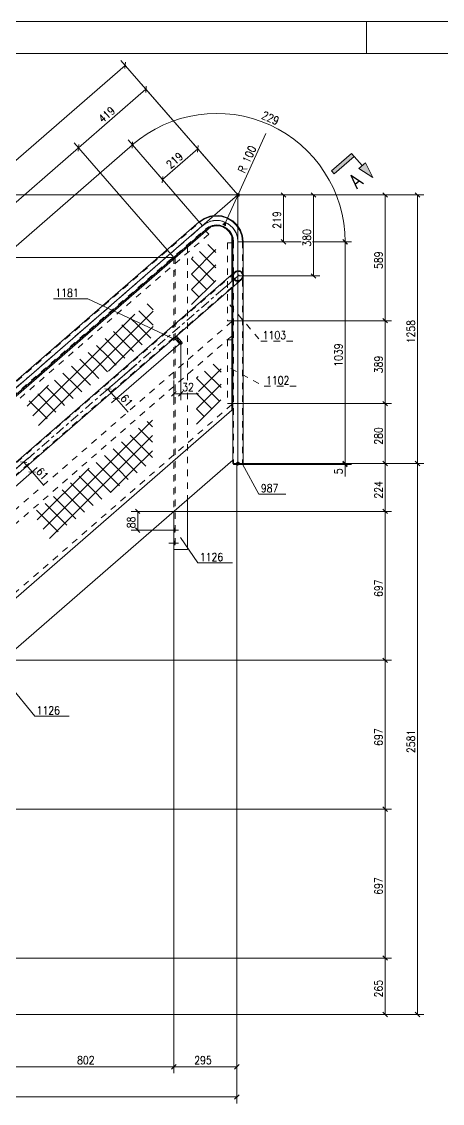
# Model space of a CAD drawing. Header units: millimetres. Extents: x 5 to 846, y 5 to 599.
# Drawn here: x 237.8 to 369.1, y 261.2 to 599 of the extents above; entities that cross this region are included whole.
import ezdxf

# ---------------------------------------------------------------- set-up
doc = ezdxf.new("R2010")
doc.units = ezdxf.units.MM
for name, pattern in [('XKITLINE00', [0]), ('XKITLINE02', [4, 2, -2]), ('XKITLINE03', [6, 3, -1, 1, -1]), ('XKITLINE06', [7, 3, -1, 2, -1])]:
    doc.linetypes.add(name, pattern=pattern)
for name, color, linetype, lineweight in [('Corte', 7, 'Continuous', 0), ('Cota', 4, 'Continuous', 0), ('Marca da peça', 2, 'Continuous', 0), ('Objeto gráfico', 3, 'Continuous', 0), ('Outro tipo de objeto', 7, 'Continuous', 0), ('Parafuso', 3, 'Continuous', 0), ('Peça', 2, 'Continuous', 0)]:
    doc.layers.add(name, color=color, linetype=linetype, lineweight=lineweight)
doc.styles.add('ROMANS', font='ROMANS__.TTF')
doc.styles.add('SIMPLEX', font='SIMPLEX_.TTF')

# ---------------------------------------------------------------- blocks, each defined once
blk = doc.blocks.new('*A7')
at = {"layer": 'Parafuso'}
for points in [[(285.78, 439.56), (285.36, 439.56), (285.36, 440.76), (285.78, 440.76)], [(285.78, 435.56), (285.36, 435.56), (285.36, 436.76), (285.78, 436.76)]]:
    blk.add_hatch(color=7, dxfattribs=at).paths.add_polyline_path(points, flags=17)
at = {"layer": 'Parafuso', "color": 7, "linetype": 'XKITLINE00', "lineweight": 0}
for p, q in [((283.82, 440.16), (286.79, 440.16)), ((285.36, 440.76), (285.78, 440.76)), ((285.36, 439.56), (285.78, 439.56)), ((283.82, 436.16), (286.79, 436.16)), ((285.36, 436.76), (285.78, 436.76)), ((285.36, 435.56), (285.78, 435.56))]:
    blk.add_line(p, q, dxfattribs=at)
blk = doc.blocks.new('*A10')
at = {"layer": 'Peça', "color": 7, "linetype": 'XKITLINE02', "lineweight": 0}
for p, q in [((289.59, 529.03), (285.36, 525.35)), ((289.59, 529.03), (289.59, 486.59)), ((285.36, 525.35), (285.78, 525.72)), ((285.36, 525.35), (285.36, 446.04)), ((285.78, 525.72), (285.78, 434.16)), ((285.36, 521.05), (285.78, 521.05)), ((289.59, 483.09), (289.59, 449.73))]:
    blk.add_line(p, q, dxfattribs=at)
at = {"layer": 'Peça', "color": 4, "linetype": 'XKITLINE00', "lineweight": 0}
for p, q in [((289.59, 434.16), (289.59, 449.73)), ((285.36, 434.16), (285.36, 446.04)), ((289.59, 434.16), (285.36, 434.16))]:
    blk.add_line(p, q, dxfattribs=at)
blk = doc.blocks.new('*A11')
at = {"layer": 'Peça', "color": 4, "linetype": 'XKITLINE00', "lineweight": 0}
for p, q in [((303.96, 460.69), (303.96, 461.01)), ((303.96, 460.69), (305.36, 460.69)), ((305.36, 461.01), (305.36, 460.69)), ((306.71, 460.69), (305.36, 460.69)), ((306.76, 460.69), (306.71, 460.69)), ((306.76, 460.69), (306.76, 461.01))]:
    blk.add_line(p, q, dxfattribs=at)
at = {"layer": 'Peça', "color": 7, "linetype": 'XKITLINE02', "lineweight": 0}
for p, q in [((303.96, 461.01), (304.01, 461.01)), ((306.76, 461.01), (303.96, 461.01)), ((305.36, 460.69), (306.57, 460.69))]:
    blk.add_line(p, q, dxfattribs=at)
blk = doc.blocks.new('*A14')
at = {"layer": 'Peça', "color": 7, "linetype": 'XKITLINE02', "lineweight": 0}
for p, q in [((303.42, 529.91), (302.08, 529.91)), ((302.08, 529.91), (302.08, 505.61)), ((303.75, 520.28), (303.75, 516.06)), ((303.42, 505.61), (302.08, 505.61))]:
    blk.add_line(p, q, dxfattribs=at)
at = {"layer": 'Peça', "color": 4, "linetype": 'XKITLINE00', "lineweight": 0}
for p, q in [((303.75, 529.91), (303.42, 529.91)), ((303.75, 529.91), (303.75, 520.28)), ((303.75, 516.06), (303.75, 505.61)), ((303.75, 505.61), (303.42, 505.61))]:
    blk.add_line(p, q, dxfattribs=at)
blk = doc.blocks.new('*A15')
at = {"layer": 'Peça', "color": 7, "linetype": 'XKITLINE02', "lineweight": 0}
for p, q in [((303.42, 499.66), (302.08, 499.66)), ((302.08, 499.66), (302.08, 479.7)), ((303.42, 479.7), (302.08, 479.7))]:
    blk.add_line(p, q, dxfattribs=at)
at = {"layer": 'Peça', "color": 4, "linetype": 'XKITLINE00', "lineweight": 0}
for p, q in [((303.75, 499.66), (303.42, 499.66)), ((303.75, 499.66), (303.75, 479.7)), ((303.75, 479.7), (303.42, 479.7))]:
    blk.add_line(p, q, dxfattribs=at)
blk = doc.blocks.new('*A19')
at = {"layer": 'Peça', "color": 4, "linetype": 'XKITLINE00', "lineweight": 0}
for p, q in [((285.55, 500.23), (286.19, 500.79)), ((287.16, 498.39), (285.55, 500.23)), ((287.8, 498.94), (286.19, 500.79)), ((287.45, 498.24), (287.16, 498.39)), ((287.75, 498.34), (287.45, 498.24)), ((287.9, 498.63), (287.75, 498.34)), ((287.8, 498.94), (287.9, 498.63))]:
    blk.add_line(p, q, dxfattribs=at)
at = {"layer": 'Peça', "color": 7, "linetype": 'XKITLINE03', "lineweight": 0}
for p, q in [((286.38, 499.92), (285.87, 500.51)), ((286.8, 499.44), (286.38, 499.92)), ((287.16, 499.03), (286.8, 499.44)), ((287.39, 498.76), (287.16, 499.03)), ((287.48, 498.66), (287.39, 498.76)), ((287.48, 498.66), (287.48, 498.66))]:
    blk.add_line(p, q, dxfattribs=at)
at = {"layer": 'Peça', "color": 7, "linetype": 'XKITLINE02', "lineweight": 0}
for start, end in [(131.009, 311.009), (311.009, 131.009)]:
    blk.add_arc((287.48, 498.66), 0.423, start, end, dxfattribs=at)
blk = doc.blocks.new('*A21')
at = {"layer": 'Peça', "color": 4, "linetype": 'XKITLINE00', "lineweight": 0}
for p, q in [((304.07, 520.56), (202.94, 432.62)), ((304.07, 520.56), (304.08, 520.57)), ((306.89, 520.39), (306.81, 520.49)), ((306.89, 520.39), (307.05, 519.78)), ((306.5, 518.45), (173.4, 402.72)), ((306.5, 518.45), (306.52, 518.47)), ((306.96, 519.14), (306.81, 518.88)), ((307.05, 519.78), (306.96, 519.14))]:
    blk.add_line(p, q, dxfattribs=at)
at = {"layer": 'Peça', "color": 7, "linetype": 'XKITLINE02', "lineweight": 0}
for p, q in [((304.32, 520.49), (203.08, 432.46)), ((303.83, 520.06), (304.15, 520.63)), ((304.32, 520.49), (304.04, 520)), ((304.08, 520.57), (304.15, 520.63)), ((304.15, 520.63), (304.67, 521.04)), ((304.77, 520.85), (304.32, 520.49)), ((304.67, 521.04), (305.3, 521.24)), ((305.31, 521.02), (304.77, 520.85)), ((305.3, 521.24), (305.36, 521.23)), ((305.86, 520.97), (305.31, 521.02)), ((305.36, 521.23), (305.94, 521.18)), ((306.35, 520.71), (305.86, 520.97)), ((305.94, 521.18), (305.98, 521.16)), ((305.98, 521.16), (306.5, 520.89)), ((306.69, 520.29), (306.35, 520.71)), ((306.81, 520.49), (306.5, 520.89)), ((306.83, 519.76), (306.69, 520.29)), ((306.47, 518.71), (173.08, 402.72)), ((303.71, 519.39), (303.8, 519.89)), ((303.85, 518.76), (303.71, 519.39)), ((303.8, 519.89), (303.83, 520.06)), ((304.24, 518.26), (303.85, 518.76)), ((303.99, 519.67), (303.95, 519.43)), ((303.95, 519.43), (304.07, 518.88)), ((304.04, 520), (303.99, 519.67)), ((304.07, 518.88), (304.4, 518.45)), ((304.81, 517.98), (304.24, 518.26)), ((304.4, 518.45), (304.9, 518.21)), ((305.49, 517.96), (304.81, 517.98)), ((304.9, 518.21), (305.27, 518.2)), ((305.27, 518.2), (305.48, 518.18)), ((305.48, 518.18), (306.02, 518.35)), ((306.12, 518.16), (305.49, 517.96)), ((306.02, 518.35), (306.47, 518.71)), ((306.64, 518.57), (306.12, 518.16)), ((306.47, 518.71), (306.5, 518.76)), ((306.5, 518.76), (306.75, 519.2)), ((306.52, 518.47), (306.64, 518.57)), ((306.81, 518.88), (306.64, 518.57)), ((306.75, 519.2), (306.83, 519.76))]:
    blk.add_line(p, q, dxfattribs=at)
at = {"layer": 'Peça', "color": 7, "linetype": 'XKITLINE03', "lineweight": 0}
for p, q in [((302.93, 517.46), (301.87, 516.54)), ((303.89, 518.29), (302.93, 517.46)), ((304.69, 518.98), (303.89, 518.29)), ((305.28, 519.5), (304.69, 518.98)), ((305.66, 519.83), (305.28, 519.5)), ((305.78, 519.94), (305.66, 519.83)), ((305.78, 519.94), (305.78, 519.94)), ((300.75, 515.56), (159.41, 392.66)), ((301.87, 516.54), (300.75, 515.56))]:
    blk.add_line(p, q, dxfattribs=at)
blk = doc.blocks.new('*A22')
at = {"layer": 'Peça', "color": 4, "linetype": 'XKITLINE00', "lineweight": 0}
for p, q in [((296.88, 534.93), (159.41, 415.39)), ((298.44, 535.28), (296.88, 534.93)), ((298.44, 535.28), (300.03, 535.12)), ((300.03, 535.12), (301.49, 534.46)), ((301.49, 534.46), (302.66, 533.37)), ((302.66, 533.37), (303.42, 531.96)), ((303.42, 531.96), (303.42, 519.99)), ((303.42, 515.77), (303.42, 477.65)), ((303.42, 477.65), (212.05, 398.2))]:
    blk.add_line(p, q, dxfattribs=at)
at = {"layer": 'Peça', "color": 7, "linetype": 'XKITLINE02', "lineweight": 0}
blk.add_line((303.42, 519.99), (303.42, 515.77), dxfattribs=at)
blk = doc.blocks.new('*A23')
at = {"layer": 'Peça', "color": 4, "linetype": 'XKITLINE00', "lineweight": 0}
for p, q in [((295.12, 533.84), (159.41, 415.83)), ((295.34, 533.59), (295.12, 533.84))]:
    blk.add_line(p, q, dxfattribs=at)
at = {"layer": 'Peça', "color": 7, "linetype": 'XKITLINE02', "lineweight": 0}
for p, q in [((296.22, 532.59), (159.41, 413.62)), ((295.34, 533.59), (296.22, 532.59))]:
    blk.add_line(p, q, dxfattribs=at)
blk = doc.blocks.new('*A24')
at = {"layer": 'Peça'}
for points in [[(305.33, 544.38), (305.31, 544.38), (305.29, 544.38), (305.26, 544.39), (305.24, 544.39), (305.21, 544.4), (305.19, 544.41), (305.17, 544.42), (305.15, 544.43), (305.12, 544.44), (305.1, 544.45), (305.08, 544.46), (305.06, 544.48), (305.04, 544.49), (305.02, 544.51), (305.01, 544.52), (304.99, 544.54), (304.97, 544.56), (304.96, 544.58), (304.94, 544.6), (304.93, 544.62), (304.92, 544.64), (304.91, 544.66), (304.9, 544.69), (304.89, 544.71), (304.88, 544.73), (304.87, 544.76), (304.87, 544.78), (304.86, 544.8), (304.86, 544.83), (304.86, 544.85), (304.86, 544.88), (304.86, 544.9), (304.86, 544.93), (304.86, 544.95), (304.87, 544.98), (304.87, 545), (304.88, 545.02), (304.89, 545.05), (304.9, 545.07), (304.91, 545.09), (304.92, 545.11), (304.93, 545.13), (304.94, 545.16), (304.96, 545.18), (304.97, 545.19), (304.99, 545.21), (305.01, 545.23), (305.02, 545.25), (305.04, 545.26), (305.06, 545.28), (305.08, 545.29), (305.1, 545.31), (305.12, 545.32), (305.15, 545.33), (305.17, 545.34), (305.19, 545.35), (305.21, 545.36), (305.24, 545.36), (305.26, 545.37), (305.29, 545.37), (305.31, 545.38), (305.33, 545.38), (305.36, 545.38), (305.38, 545.38), (305.41, 545.38), (305.43, 545.37), (305.46, 545.37), (305.48, 545.36), (305.5, 545.36), (305.53, 545.35), (305.55, 545.34), (305.57, 545.33), (305.59, 545.32), (305.62, 545.31), (305.64, 545.29), (305.66, 545.28), (305.68, 545.26), (305.69, 545.25), (305.71, 545.23), (305.73, 545.21), (305.75, 545.19), (305.76, 545.18), (305.77, 545.16), (305.79, 545.13), (305.8, 545.11), (305.81, 545.09), (305.82, 545.07), (305.83, 545.05), (305.84, 545.02), (305.84, 545), (305.85, 544.98), (305.85, 544.95), (305.86, 544.93), (305.86, 544.9), (305.86, 544.88), (305.86, 544.85), (305.86, 544.83), (305.85, 544.8), (305.85, 544.78), (305.84, 544.76), (305.84, 544.73), (305.83, 544.71), (305.82, 544.69), (305.81, 544.66), (305.8, 544.64), (305.79, 544.62), (305.77, 544.6), (305.76, 544.58), (305.75, 544.56), (305.73, 544.54), (305.71, 544.52), (305.69, 544.51), (305.68, 544.49), (305.66, 544.48), (305.64, 544.46), (305.62, 544.45), (305.59, 544.44), (305.57, 544.43), (305.55, 544.42), (305.53, 544.41), (305.5, 544.4), (305.48, 544.39), (305.46, 544.39), (305.43, 544.38), (305.41, 544.38), (305.38, 544.38), (305.36, 544.38)], [(305.33, 544.38), (305.31, 544.38), (305.29, 544.38), (305.26, 544.39), (305.24, 544.39), (305.21, 544.4), (305.19, 544.41), (305.17, 544.42), (305.15, 544.43), (305.12, 544.44), (305.1, 544.45), (305.08, 544.46), (305.06, 544.48), (305.04, 544.49), (305.02, 544.51), (305.01, 544.52), (304.99, 544.54), (304.97, 544.56), (304.96, 544.58), (304.94, 544.6), (304.93, 544.62), (304.92, 544.64), (304.91, 544.66), (304.9, 544.69), (304.89, 544.71), (304.88, 544.73), (304.87, 544.76), (304.87, 544.78), (304.86, 544.8), (304.86, 544.83), (304.86, 544.85), (304.86, 544.88), (304.86, 544.9), (304.86, 544.93), (304.86, 544.95), (304.87, 544.98), (304.87, 545), (304.88, 545.02), (304.89, 545.05), (304.9, 545.07), (304.91, 545.09), (304.92, 545.11), (304.93, 545.13), (304.94, 545.16), (304.96, 545.18), (304.97, 545.19), (304.99, 545.21), (305.01, 545.23), (305.02, 545.25), (305.04, 545.26), (305.06, 545.28), (305.08, 545.29), (305.1, 545.31), (305.12, 545.32), (305.15, 545.33), (305.17, 545.34), (305.19, 545.35), (305.21, 545.36), (305.24, 545.36), (305.26, 545.37), (305.29, 545.37), (305.31, 545.38), (305.33, 545.38), (305.36, 545.38), (305.38, 545.38), (305.41, 545.38), (305.43, 545.37), (305.46, 545.37), (305.48, 545.36), (305.5, 545.36), (305.53, 545.35), (305.55, 545.34), (305.57, 545.33), (305.59, 545.32), (305.62, 545.31), (305.64, 545.29), (305.66, 545.28), (305.68, 545.26), (305.69, 545.25), (305.71, 545.23), (305.73, 545.21), (305.75, 545.19), (305.76, 545.18), (305.77, 545.16), (305.79, 545.13), (305.8, 545.11), (305.81, 545.09), (305.82, 545.07), (305.83, 545.05), (305.84, 545.02), (305.84, 545), (305.85, 544.98), (305.85, 544.95), (305.86, 544.93), (305.86, 544.9), (305.86, 544.88), (305.86, 544.85), (305.86, 544.83), (305.85, 544.8), (305.85, 544.78), (305.84, 544.76), (305.84, 544.73), (305.83, 544.71), (305.82, 544.69), (305.81, 544.66), (305.8, 544.64), (305.79, 544.62), (305.77, 544.6), (305.76, 544.58), (305.75, 544.56), (305.73, 544.54), (305.71, 544.52), (305.69, 544.51), (305.68, 544.49), (305.66, 544.48), (305.64, 544.46), (305.62, 544.45), (305.59, 544.44), (305.57, 544.43), (305.55, 544.42), (305.53, 544.41), (305.5, 544.4), (305.48, 544.39), (305.46, 544.39), (305.43, 544.38), (305.41, 544.38), (305.38, 544.38), (305.36, 544.38)], [(305.33, 460.51), (305.31, 460.51), (305.29, 460.52), (305.26, 460.52), (305.24, 460.53), (305.21, 460.53), (305.19, 460.54), (305.17, 460.55), (305.15, 460.56), (305.12, 460.57), (305.1, 460.58), (305.08, 460.6), (305.06, 460.61), (305.04, 460.62), (305.02, 460.64), (305.01, 460.66), (304.99, 460.68), (304.97, 460.69), (304.96, 460.71), (304.94, 460.73), (304.93, 460.75), (304.92, 460.78), (304.91, 460.8), (304.9, 460.82), (304.89, 460.84), (304.88, 460.87), (304.87, 460.89), (304.87, 460.91), (304.86, 460.94), (304.86, 460.96), (304.86, 460.99), (304.86, 461.01), (304.86, 461.04), (304.86, 461.06), (304.86, 461.08), (304.87, 461.11), (304.87, 461.13), (304.88, 461.16), (304.89, 461.18), (304.9, 461.2), (304.91, 461.22), (304.92, 461.25), (304.93, 461.27), (304.94, 461.29), (304.96, 461.31), (304.97, 461.33), (304.99, 461.35), (305.01, 461.36), (305.02, 461.38), (305.04, 461.4), (305.06, 461.41), (305.08, 461.43), (305.1, 461.44), (305.12, 461.45), (305.15, 461.46), (305.17, 461.47), (305.19, 461.48), (305.21, 461.49), (305.24, 461.5), (305.26, 461.5), (305.29, 461.51), (305.31, 461.51), (305.33, 461.51), (305.36, 461.51), (305.38, 461.51), (305.41, 461.51), (305.43, 461.51), (305.46, 461.5), (305.48, 461.5), (305.5, 461.49), (305.53, 461.48), (305.55, 461.47), (305.57, 461.46), (305.59, 461.45), (305.62, 461.44), (305.64, 461.43), (305.66, 461.41), (305.68, 461.4), (305.69, 461.38), (305.71, 461.36), (305.73, 461.35), (305.75, 461.33), (305.76, 461.31), (305.77, 461.29), (305.79, 461.27), (305.8, 461.25), (305.81, 461.22), (305.82, 461.2), (305.83, 461.18), (305.84, 461.16), (305.84, 461.13), (305.85, 461.11), (305.85, 461.08), (305.86, 461.06), (305.86, 461.04), (305.86, 461.01), (305.86, 460.99), (305.86, 460.96), (305.85, 460.94), (305.85, 460.91), (305.84, 460.89), (305.84, 460.87), (305.83, 460.84), (305.82, 460.82), (305.81, 460.8), (305.8, 460.78), (305.79, 460.75), (305.77, 460.73), (305.76, 460.71), (305.75, 460.69), (305.73, 460.68), (305.71, 460.66), (305.69, 460.64), (305.68, 460.62), (305.66, 460.61), (305.64, 460.6), (305.62, 460.58), (305.59, 460.57), (305.57, 460.56), (305.55, 460.55), (305.53, 460.54), (305.5, 460.53), (305.48, 460.53), (305.46, 460.52), (305.43, 460.52), (305.41, 460.51), (305.38, 460.51), (305.36, 460.51)]]:
    blk.add_hatch(color=7, dxfattribs=at).paths.add_polyline_path(points, flags=17)
at = {"layer": 'Peça', "color": 7, "linetype": 'XKITLINE00', "lineweight": 0}
for p, q in [((159.41, 417.97), (305.36, 544.88)), ((305.36, 544.88), (305.36, 461.01))]:
    blk.add_line(p, q, dxfattribs=at)
at = {"layer": 'Peça', "color": 4, "linetype": 'XKITLINE00', "lineweight": 0}
for p, q in [((293.26, 536.49), (294.82, 537.56)), ((294.82, 537.56), (296.58, 538.25)), ((296.58, 538.25), (298.45, 538.52)), ((298.45, 538.52), (300.33, 538.36)), ((300.33, 538.36), (302.12, 537.78)), ((302.12, 537.78), (303.74, 536.8)), ((157.55, 418.48), (293.26, 536.49)), ((295.37, 534.06), (295.12, 533.84)), ((295.37, 534.06), (296.33, 534.71)), ((296.33, 534.71), (297.4, 535.13)), ((297.4, 535.13), (298.54, 535.3)), ((298.54, 535.3), (299.69, 535.2)), ((299.91, 535.13), (299.69, 535.2)), ((300.79, 534.85), (300.25, 535.02)), ((301.28, 534.55), (300.79, 534.85)), ((301.78, 534.25), (301.58, 534.37)), ((301.78, 534.25), (302.61, 533.45)), ((303.74, 536.8), (305.1, 535.49)), ((306.12, 533.9), (305.1, 535.49)), ((306.75, 532.12), (306.12, 533.9)), ((303.23, 532.48), (302.61, 533.45)), ((303.62, 531.39), (303.23, 532.48)), ((303.75, 530.25), (303.62, 531.39)), ((306.97, 530.25), (306.75, 532.12)), ((303.75, 530.25), (303.75, 529.91)), ((306.97, 530.25), (306.97, 520.09)), ((306.97, 519.19), (306.97, 461.01)), ((303.75, 501.11), (303.75, 499.66)), ((303.75, 462.04), (303.75, 461.01)), ((306.97, 461.01), (303.75, 461.01))]:
    blk.add_line(p, q, dxfattribs=at)
at = {"layer": 'Peça', "color": 7, "linetype": 'XKITLINE02', "lineweight": 0}
for p, q in [((293.4, 536.33), (294.92, 537.37)), ((294.92, 537.37), (296.63, 538.04)), ((296.63, 538.04), (298.45, 538.3)), ((298.45, 538.3), (300.28, 538.15)), ((300.28, 538.15), (302.03, 537.58)), ((302.03, 537.58), (303.61, 536.63)), ((157.88, 418.48), (293.4, 536.33)), ((159.41, 416.12), (295.23, 534.23)), ((295.12, 533.84), (159.41, 415.83)), ((295.23, 534.23), (296.22, 534.91)), ((296.22, 534.91), (297.34, 535.34)), ((297.34, 535.34), (298.54, 535.52)), ((298.54, 535.52), (299.73, 535.42)), ((299.73, 535.42), (300.88, 535.04)), ((300.25, 535.02), (299.91, 535.13)), ((300.88, 535.04), (301.91, 534.42)), ((301.58, 534.37), (301.28, 534.55)), ((301.91, 534.42), (302.77, 533.59)), ((303.61, 536.63), (304.93, 535.35)), ((305.92, 533.8), (304.93, 535.35)), ((306.54, 532.07), (305.92, 533.8)), ((303.42, 532.57), (302.77, 533.59)), ((303.83, 531.44), (303.42, 532.57)), ((303.97, 530.25), (303.83, 531.44)), ((306.75, 530.25), (306.54, 532.07)), ((303.75, 529.91), (303.75, 501.11)), ((303.97, 530.25), (303.97, 461.01)), ((306.75, 530.25), (306.75, 461.01)), ((306.97, 520.09), (306.97, 519.19)), ((303.75, 499.66), (303.75, 462.04))]:
    blk.add_line(p, q, dxfattribs=at)
at = {"layer": 'Peça', "color": 7, "linetype": 'XKITLINE03', "lineweight": 0}
for p, q in [((159.41, 417.97), (294.32, 535.28)), ((294.32, 535.28), (295.57, 536.14)), ((295.57, 536.14), (296.99, 536.69)), ((296.99, 536.69), (298.49, 536.91)), ((298.49, 536.91), (300.01, 536.78)), ((300.01, 536.78), (301.46, 536.31)), ((301.46, 536.31), (302.76, 535.53)), ((302.76, 535.53), (303.85, 534.47)), ((303.85, 534.47), (304.67, 533.19)), ((304.67, 533.19), (305.19, 531.76)), ((305.19, 531.76), (305.36, 530.25)), ((305.36, 530.25), (305.36, 461.01))]:
    blk.add_line(p, q, dxfattribs=at)
at = {"layer": 'Peça', "color": 7, "linetype": 'XKITLINE00', "lineweight": 0}
for centre in [(305.36, 544.88), (305.36, 544.88), (305.36, 461.01)]:
    blk.add_circle(centre, 0.5, dxfattribs=at)
blk = doc.blocks.new('*A25')
at = {"layer": 'Peça', "color": 7, "linetype": 'XKITLINE02', "lineweight": 0}
blk.add_line((303.42, 479.42), (105.57, 307.37), dxfattribs=at)
at = {"layer": 'Peça', "color": 4, "linetype": 'XKITLINE00', "lineweight": 0}
for p, q in [((303.75, 479.71), (303.42, 479.42)), ((303.75, 462.04), (303.75, 479.71)), ((105.23, 289.42), (303.75, 462.04))]:
    blk.add_line(p, q, dxfattribs=at)
blk = doc.blocks.new('*A26')
at = {"layer": 'Peça', "color": 7, "linetype": 'XKITLINE02', "lineweight": 0}
for p, q in [((303.42, 505.32), (231.92, 443.15)), ((303.42, 500.82), (105.57, 328.77))]:
    blk.add_line(p, q, dxfattribs=at)
at = {"layer": 'Peça', "color": 4, "linetype": 'XKITLINE00', "lineweight": 0}
for p, q in [((303.75, 505.61), (303.42, 505.32)), ((303.75, 505.61), (303.75, 501.11)), ((303.75, 501.11), (303.42, 500.82))]:
    blk.add_line(p, q, dxfattribs=at)
blk = doc.blocks.new('*A107')
at = {"layer": 'Objeto gráfico', "color": 7, "linetype": 'XKITLINE06', "lineweight": 0}
blk.add_line((305.36, 544.88), (305.36, 530.25), dxfattribs=at)
blk = doc.blocks.new('*A111')
at = {"layer": 'Objeto gráfico', "color": 2, "linetype": 'XKITLINE00', "lineweight": 0}
for p, q in [((278.91, 508.95), (277.02, 510.84)), ((264.33, 498.83), (273.16, 507.67)), ((266.72, 496.44), (278.91, 508.63)), ((276.68, 506.39), (274.39, 508.68)), ((269.12, 494.04), (278.91, 503.84)), ((271.89, 501.6), (269.14, 504.36)), ((274.28, 504), (271.76, 506.52)), ((278.12, 500.16), (274.28, 504)), ((278.91, 504.16), (276.68, 506.39)), ((267.1, 496.81), (263.88, 500.03)), ((269.49, 499.21), (266.51, 502.2)), ((275.43, 498.06), (271.89, 501.6)), ((241.36, 475.86), (264.33, 498.83)), ((264.7, 494.42), (261.25, 497.87)), ((270.05, 493.86), (267.1, 496.81)), ((272.74, 495.96), (269.49, 499.21)), ((243.15, 472.87), (266.72, 496.44)), ((259.91, 489.63), (255.99, 493.55)), ((262.31, 492.03), (258.62, 495.71)), ((267.36, 491.76), (264.7, 494.42)), ((264.97, 489.89), (269.12, 494.04)), ((257.52, 487.24), (253.37, 491.39)), ((264.67, 489.66), (262.31, 492.03)), ((252.73, 482.45), (248.11, 487.07)), ((255.12, 484.84), (250.74, 489.23)), ((259.29, 485.46), (257.52, 487.24)), ((261.98, 487.56), (259.91, 489.63)), ((239.56, 478.86), (246.2, 485.5)), ((250.34, 480.05), (245.48, 484.91)), ((256.6, 483.36), (255.12, 484.84)), ((245.55, 475.26), (240.23, 480.58)), ((247.94, 477.66), (242.85, 482.74)), ((251.22, 479.17), (250.34, 480.05)), ((253.91, 481.27), (252.73, 482.45)), ((248.53, 477.07), (247.94, 477.66)), ((245.84, 474.97), (245.55, 475.26))]:
    blk.add_line(p, q, dxfattribs=at)
blk = doc.blocks.new('*A112')
at = {"layer": 'Objeto gráfico', "color": 2, "linetype": 'XKITLINE00', "lineweight": 0}
for p, q in [((267.67, 463.56), (278.69, 474.58)), ((278.69, 472.45), (277, 474.14)), ((270.06, 461.16), (278.69, 469.8)), ((275.23, 466.33), (271.69, 469.87)), ((277.63, 468.73), (274.34, 472.01)), ((272.84, 463.94), (269.04, 467.74)), ((278.69, 462.87), (275.23, 466.33)), ((278.69, 467.66), (277.63, 468.73)), ((244.59, 440.48), (267.67, 463.56)), ((268.05, 459.15), (263.73, 463.47)), ((270.44, 461.54), (266.38, 465.6)), ((272.46, 458.77), (278.69, 465.01)), ((276.61, 460.16), (272.84, 463.94)), ((242.69, 443.37), (258.9, 459.58)), ((246.49, 437.59), (270.06, 461.16)), ((265.65, 456.75), (261.07, 461.33)), ((273.87, 458.11), (270.44, 461.54)), ((260.86, 451.96), (255.77, 457.06)), ((263.26, 454.36), (258.42, 459.19)), ((265.6, 451.91), (272.46, 458.77)), ((268.4, 454.01), (265.65, 456.75)), ((271.14, 456.06), (268.05, 459.15)), ((256.07, 447.17), (250.46, 452.79)), ((258.47, 449.57), (253.11, 454.92)), ((265.66, 451.96), (263.26, 454.36)), ((253.68, 444.78), (247.81, 450.65)), ((260.18, 447.85), (258.47, 449.57)), ((262.92, 449.9), (260.86, 451.96)), ((248.89, 439.99), (242.5, 446.38)), ((251.28, 442.38), (245.15, 448.52)), ((257.45, 445.8), (256.07, 447.17)), ((254.71, 443.75), (253.68, 444.78)), ((249.23, 439.65), (248.89, 439.99)), ((251.97, 441.7), (251.28, 442.38)), ((246.49, 437.59), (246.49, 437.59)), ((246.49, 437.59), (246.49, 437.59)), ((246.49, 437.59), (246.49, 437.59))]:
    blk.add_line(p, q, dxfattribs=at)
blk = doc.blocks.new('*A114')
at = {"layer": 'Objeto gráfico', "color": 2, "linetype": 'XKITLINE00', "lineweight": 0}
for p, q in [((293.09, 483.53), (300.08, 490.52)), ((300.08, 484.75), (294.96, 489.87)), ((300.08, 489.54), (297.57, 492.06)), ((292.41, 487.64), (292.95, 488.18)), ((299.59, 480.46), (292.41, 487.64)), ((292.41, 478.06), (300.08, 485.74)), ((292.41, 482.85), (292.64, 483.09)), ((297.2, 478.06), (292.41, 482.85)), ((292.44, 473.31), (300.02, 480.88)), ((299.59, 480.46), (299.59, 480.46)), ((294.8, 475.67), (292.41, 478.06)), ((297.2, 478.06), (297.2, 478.06)), ((294.8, 475.67), (294.8, 475.67))]:
    blk.add_line(p, q, dxfattribs=at)
blk = doc.blocks.new('*A115')
at = {"layer": 'Objeto gráfico', "color": 2, "linetype": 'XKITLINE00', "lineweight": 0}
for p, q in [((290.81, 520.18), (298.48, 527.85)), ((298.48, 522.08), (293.36, 527.2)), ((298.48, 526.87), (295.96, 529.39)), ((290.81, 524.97), (291.35, 525.51)), ((297.99, 517.78), (290.81, 524.97)), ((290.81, 515.39), (298.48, 523.06)), ((295.6, 515.39), (290.81, 520.18)), ((290.84, 510.63), (298.42, 518.21)), ((297.99, 517.78), (297.99, 517.78)), ((293.2, 512.99), (290.81, 515.39)), ((295.6, 515.39), (295.6, 515.39)), ((293.2, 512.99), (293.2, 512.99))]:
    blk.add_line(p, q, dxfattribs=at)
blk = doc.blocks.new('*A147')
at = {"layer": 'Cota', "color": 7, "linetype": 'XKITLINE00', "lineweight": 0}
for p, q in [((287.48, 498.66), (287.48, 480.79)), ((285.36, 486.92), (285.36, 480.79)), ((286.07, 483.49), (284.65, 482.08)), ((288.18, 483.49), (286.77, 482.08)), ((285.36, 482.79), (287.48, 482.79)), ((287.48, 482.79), (293.06, 482.79)), ((287.48, 482.79), (293.06, 482.79))]:
    blk.add_line(p, q, dxfattribs=at)
at = {"layer": 'Cota', "color": 3}
for p in [(285.36, 482.79), (287.48, 482.79)]:
    blk.add_point(p, dxfattribs=at)
at = {"layer": 'Cota', "color": 3, "style": 'SIMPLEX', "width": 0.85}
blk.add_text('32', height=2.5, dxfattribs=at).set_placement((287.95, 483.59))
blk = doc.blocks.new('*A148')
at = {"layer": 'Cota', "color": 7, "linetype": 'XKITLINE00', "lineweight": 0}
for p, q in [((287.48, 498.66), (265.91, 479.91)), ((273.75, 492.08), (263.26, 482.96)), ((265.77, 484.2), (263.77, 484.34)), ((264.77, 484.27), (267.42, 481.23)), ((268.42, 481.16), (266.42, 481.29)), ((267.42, 481.23), (271.09, 477.01)), ((267.42, 481.23), (271.09, 477.01))]:
    blk.add_line(p, q, dxfattribs=at)
at = {"layer": 'Cota', "color": 3}
for p in [(264.77, 484.27), (267.42, 481.23)]:
    blk.add_point(p, dxfattribs=at)
at = {"layer": 'Cota', "color": 3, "style": 'SIMPLEX', "width": 0.85}
blk.add_text('61', height=2.5, rotation=-48.9936, dxfattribs=at).set_placement((268.49, 481.22))
blk = doc.blocks.new('*A149')
at = {"layer": 'Cota', "color": 7, "linetype": 'XKITLINE00', "lineweight": 0}
for p, q in [((305, 461.01), (305, 270.6)), ((285.36, 434.16), (285.36, 270.6)), ((286.07, 273.31), (284.65, 271.9)), ((285.36, 272.6), (305, 272.6)), ((305.7, 273.31), (304.29, 271.9))]:
    blk.add_line(p, q, dxfattribs=at)
at = {"layer": 'Cota', "color": 3}
for p in [(285.36, 272.6), (305, 272.6)]:
    blk.add_point(p, dxfattribs=at)
at = {"layer": 'Cota', "color": 3, "style": 'SIMPLEX', "width": 0.85}
blk.add_text('295', height=2.5, dxfattribs=at).set_placement((291.7, 273.4))
blk = doc.blocks.new('*A150')
at = {"layer": 'Cota', "color": 7, "linetype": 'XKITLINE00', "lineweight": 0}
for p, q in [((285.36, 434.16), (285.36, 270.6)), ((231.89, 387.67), (231.89, 270.6)), ((232.6, 273.31), (231.18, 271.9)), ((231.89, 272.6), (285.36, 272.6)), ((286.07, 273.31), (284.65, 271.9))]:
    blk.add_line(p, q, dxfattribs=at)
at = {"layer": 'Cota', "color": 3}
for p in [(231.89, 272.6), (285.36, 272.6)]:
    blk.add_point(p, dxfattribs=at)
at = {"layer": 'Cota', "color": 3, "style": 'SIMPLEX', "width": 0.85}
blk.add_text('802', height=2.5, dxfattribs=at).set_placement((255.14, 273.4))
blk = doc.blocks.new('*A151')
at = {"layer": 'Cota', "color": 7, "linetype": 'XKITLINE00', "lineweight": 0}
for p, q in [((305, 461.01), (305, 261.17)), ((305.7, 263.88), (304.29, 262.47)), ((106.61, 263.17), (305, 263.17))]:
    blk.add_line(p, q, dxfattribs=at)
at = {"layer": 'Cota', "color": 3}
blk.add_point((305, 263.17), dxfattribs=at)
blk = doc.blocks.new('*A152')
at = {"layer": 'Cota', "color": 7, "linetype": 'XKITLINE00', "lineweight": 0}
for p, q in [((285.36, 446.04), (272.03, 446.04)), ((273.37, 446.75), (274.78, 445.34)), ((274.08, 440.16), (274.08, 446.04)), ((283.82, 440.16), (272.03, 440.16)), ((273.37, 440.87), (274.78, 439.46))]:
    blk.add_line(p, q, dxfattribs=at)
at = {"layer": 'Cota', "color": 3}
for p in [(274.08, 446.04), (274.08, 440.16)]:
    blk.add_point(p, dxfattribs=at)
at = {"layer": 'Cota', "color": 3, "style": 'SIMPLEX', "width": 0.85}
blk.add_text('88', height=2.5, rotation=90.0002, dxfattribs=at).set_placement((273.28, 440.78))
blk = doc.blocks.new('*A153')
at = {"layer": 'Cota', "color": 7, "linetype": 'XKITLINE00', "lineweight": 0}
for p, q in [((255.59, 559.58), (276.65, 577.89)), ((305.36, 544.88), (275.3, 579.44)), ((276.72, 578.89), (276.58, 576.9)), ((285.36, 525.35), (254.25, 561.13)), ((255.66, 560.58), (255.52, 558.59))]:
    blk.add_line(p, q, dxfattribs=at)
at = {"layer": 'Cota', "color": 3}
for p in [(276.65, 577.89), (255.59, 559.58)]:
    blk.add_point(p, dxfattribs=at)
at = {"layer": 'Cota', "color": 3, "style": 'SIMPLEX', "width": 0.85}
blk.add_text('419', height=2.5, rotation=41.0066, dxfattribs=at).set_placement((263.15, 567.21))
blk = doc.blocks.new('*A154')
at = {"layer": 'Cota', "color": 7, "linetype": 'XKITLINE00', "lineweight": 0}
for p, q in [((285.36, 525.35), (254.25, 561.13)), ((202.13, 513.09), (255.59, 559.58)), ((255.66, 560.58), (255.52, 558.59)), ((231.89, 478.86), (200.78, 514.64)), ((202.2, 514.09), (202.06, 512.09))]:
    blk.add_line(p, q, dxfattribs=at)
at = {"layer": 'Cota', "color": 3}
for p in [(255.59, 559.58), (202.13, 513.09)]:
    blk.add_point(p, dxfattribs=at)
at = {"layer": 'Cota', "color": 3, "style": 'SIMPLEX', "width": 0.85}
blk.add_text('1063', height=2.5, rotation=41.0066, dxfattribs=at).set_placement((225.01, 534.05))
blk = doc.blocks.new('*A155')
at = {"layer": 'Cota'}
blk.add_hatch(color=7, dxfattribs=at).paths.add_polyline_path([(300.59, 535.61), (301.46, 536.31), (301.49, 535.2)], flags=17)
at = {"layer": 'Cota', "color": 7, "linetype": 'XKITLINE00', "lineweight": 0}
for p, q in [((301.46, 536.31), (314.1, 564.07)), ((300.59, 535.61), (301.46, 536.31)), ((301.49, 535.2), (300.59, 535.61)), ((301.49, 535.2), (301.46, 536.31))]:
    blk.add_line(p, q, dxfattribs=at)
blk.add_arc((298.69, 530.25), 6.67, 359.9999, 131.0091, dxfattribs=at)
at = {"layer": 'Cota', "color": 3, "style": 'SIMPLEX', "width": 0.85}
blk.add_text('R 100', height=2.5, rotation=65.5063, dxfattribs=at).set_placement((307.5, 551.5))
blk = doc.blocks.new('*A156')
at = {"layer": 'Cota', "color": 7, "linetype": 'XKITLINE00', "lineweight": 0}
for p, q in [((294.32, 535.28), (271.04, 562.04)), ((272.46, 561.49), (272.32, 559.5)), ((339.49, 529.54), (338.07, 530.95)), ((305.36, 530.25), (325.12, 530.25)), ((328.62, 530.25), (340.78, 530.25))]:
    blk.add_line(p, q, dxfattribs=at)
blk.add_arc((298.69, 530.25), 40.09, 359.9999, 131.0091, dxfattribs=at)
at = {"layer": 'Cota', "color": 7}
for p in [(272.39, 560.5), (338.78, 530.25)]:
    blk.add_point(p, dxfattribs=at)
at = {"layer": 'Cota', "color": 3, "style": 'SIMPLEX', "width": 0.85}
blk.add_text('229', height=2.5, rotation=-24.4939, dxfattribs=at).set_placement((312.48, 568.9))
blk = doc.blocks.new('*A157')
at = {"layer": 'Cota', "color": 7, "linetype": 'XKITLINE00', "lineweight": 0}
for p, q in [((305.36, 544.88), (291.49, 560.83)), ((281.79, 549.68), (292.84, 559.28)), ((292.9, 560.28), (292.77, 558.28)), ((294.32, 535.28), (280.45, 551.23)), ((281.86, 550.68), (281.72, 548.68))]:
    blk.add_line(p, q, dxfattribs=at)
at = {"layer": 'Cota', "color": 3}
for p in [(292.84, 559.28), (281.79, 549.68)]:
    blk.add_point(p, dxfattribs=at)
at = {"layer": 'Cota', "color": 3, "style": 'SIMPLEX', "width": 0.85}
blk.add_text('219', height=2.5, rotation=41.0066, dxfattribs=at).set_placement((284.34, 552.95))
blk = doc.blocks.new('*A158')
at = {"layer": 'Cota', "color": 7, "linetype": 'XKITLINE00', "lineweight": 0}
for p, q in [((294.32, 535.28), (271.05, 562.04)), ((272.46, 561.49), (272.32, 559.49)), ((83.99, 396.67), (272.39, 560.49))]:
    blk.add_line(p, q, dxfattribs=at)
at = {"layer": 'Cota', "color": 3}
blk.add_point((272.39, 560.49), dxfattribs=at)
blk = doc.blocks.new('*A159')
at = {"layer": 'Cota', "color": 7, "linetype": 'XKITLINE00', "lineweight": 0}
for p, q in [((305.36, 544.88), (353.28, 544.88)), ((350.58, 545.58), (351.99, 544.17)), ((351.28, 505.61), (351.28, 544.88)), ((303.75, 505.61), (353.28, 505.61)), ((350.58, 506.32), (351.99, 504.9))]:
    blk.add_line(p, q, dxfattribs=at)
at = {"layer": 'Cota', "color": 3}
for p in [(351.28, 544.88), (351.28, 505.61)]:
    blk.add_point(p, dxfattribs=at)
at = {"layer": 'Cota', "color": 3, "style": 'SIMPLEX', "width": 0.85}
blk.add_text('589', height=2.5, rotation=90.0002, dxfattribs=at).set_placement((350.48, 521.76))
blk = doc.blocks.new('*A160')
at = {"layer": 'Cota', "color": 7, "linetype": 'XKITLINE00', "lineweight": 0}
for p, q in [((285.36, 446.04), (353.28, 446.04)), ((350.58, 446.75), (351.99, 445.34)), ((351.28, 399.55), (351.28, 446.04)), ((231.89, 399.55), (353.28, 399.55)), ((350.58, 400.26), (351.99, 398.84))]:
    blk.add_line(p, q, dxfattribs=at)
at = {"layer": 'Cota', "color": 3}
for p in [(351.28, 446.04), (351.28, 399.55)]:
    blk.add_point(p, dxfattribs=at)
at = {"layer": 'Cota', "color": 3, "style": 'SIMPLEX', "width": 0.85}
blk.add_text('697', height=2.5, rotation=90.0002, dxfattribs=at).set_placement((350.48, 419.32))
blk = doc.blocks.new('*A161')
at = {"layer": 'Cota', "color": 7, "linetype": 'XKITLINE00', "lineweight": 0}
for p, q in [((231.89, 399.55), (353.28, 399.55)), ((350.58, 400.26), (351.99, 398.84)), ((351.28, 353.06), (351.28, 399.55)), ((178.43, 353.06), (353.28, 353.06)), ((350.58, 353.77), (351.99, 352.35))]:
    blk.add_line(p, q, dxfattribs=at)
at = {"layer": 'Cota', "color": 3}
for p in [(351.28, 399.55), (351.28, 353.06)]:
    blk.add_point(p, dxfattribs=at)
at = {"layer": 'Cota', "color": 3, "style": 'SIMPLEX', "width": 0.85}
blk.add_text('697', height=2.5, rotation=90.0002, dxfattribs=at).set_placement((350.48, 372.83))
blk = doc.blocks.new('*A162')
at = {"layer": 'Cota', "color": 7, "linetype": 'XKITLINE00', "lineweight": 0}
for p, q in [((178.43, 353.06), (353.28, 353.06)), ((350.58, 353.77), (351.99, 352.35)), ((351.28, 306.57), (351.28, 353.06)), ((124.96, 306.57), (353.28, 306.57)), ((350.58, 307.27), (351.99, 305.86))]:
    blk.add_line(p, q, dxfattribs=at)
at = {"layer": 'Cota', "color": 3}
for p in [(351.28, 353.06), (351.28, 306.57)]:
    blk.add_point(p, dxfattribs=at)
at = {"layer": 'Cota', "color": 3, "style": 'SIMPLEX', "width": 0.85}
blk.add_text('697', height=2.5, rotation=90.0002, dxfattribs=at).set_placement((350.48, 326.33))
blk = doc.blocks.new('*A163')
at = {"layer": 'Cota', "color": 7, "linetype": 'XKITLINE00', "lineweight": 0}
for p, q in [((124.96, 306.57), (353.28, 306.57)), ((350.58, 307.27), (351.99, 305.86)), ((351.28, 288.93), (351.28, 306.57)), ((105.24, 288.93), (353.28, 288.93)), ((350.58, 289.64), (351.99, 288.22))]:
    blk.add_line(p, q, dxfattribs=at)
at = {"layer": 'Cota', "color": 3}
for p in [(351.28, 306.57), (351.28, 288.93)]:
    blk.add_point(p, dxfattribs=at)
at = {"layer": 'Cota', "color": 3, "style": 'SIMPLEX', "width": 0.85}
blk.add_text('265', height=2.5, rotation=90.0002, dxfattribs=at).set_placement((350.48, 294.27))
blk = doc.blocks.new('*A164')
at = {"layer": 'Cota', "color": 7, "linetype": 'XKITLINE00', "lineweight": 0}
for p, q in [((305.36, 544.88), (363.39, 544.88)), ((360.68, 545.58), (362.1, 544.17)), ((361.39, 461.01), (361.39, 544.88)), ((305.36, 461.01), (363.39, 461.01)), ((360.68, 461.72), (362.1, 460.3))]:
    blk.add_line(p, q, dxfattribs=at)
at = {"layer": 'Cota', "color": 3}
for p in [(361.39, 544.88), (361.39, 461.01)]:
    blk.add_point(p, dxfattribs=at)
at = {"layer": 'Cota', "color": 3, "style": 'SIMPLEX', "width": 0.85}
blk.add_text('1258', height=2.5, rotation=90.0002, dxfattribs=at).set_placement((360.59, 498.54))
blk = doc.blocks.new('*A165')
at = {"layer": 'Cota', "color": 7, "linetype": 'XKITLINE00', "lineweight": 0}
for p, q in [((305.36, 461.01), (363.39, 461.01)), ((360.68, 461.72), (362.1, 460.3)), ((361.39, 288.93), (361.39, 461.01)), ((103.63, 288.93), (363.39, 288.93)), ((360.68, 289.64), (362.1, 288.22))]:
    blk.add_line(p, q, dxfattribs=at)
at = {"layer": 'Cota', "color": 3}
for p in [(361.39, 461.01), (361.39, 288.93)]:
    blk.add_point(p, dxfattribs=at)
at = {"layer": 'Cota', "color": 3, "style": 'SIMPLEX', "width": 0.85}
blk.add_text('2581', height=2.5, rotation=90.0002, dxfattribs=at).set_placement((360.59, 370.56))
blk = doc.blocks.new('*A166')
at = {"layer": 'Cota', "color": 7, "linetype": 'XKITLINE00', "lineweight": 0}
for p, q in [((305.36, 544.88), (321.58, 544.88)), ((318.87, 545.58), (320.28, 544.17)), ((319.58, 530.25), (319.58, 544.88)), ((318.87, 530.95), (320.28, 529.54)), ((305.36, 530.25), (321.58, 530.25))]:
    blk.add_line(p, q, dxfattribs=at)
at = {"layer": 'Cota', "color": 3}
for p in [(319.58, 544.88), (319.58, 530.25)]:
    blk.add_point(p, dxfattribs=at)
at = {"layer": 'Cota', "color": 3, "style": 'SIMPLEX', "width": 0.85}
blk.add_text('219', height=2.5, rotation=90.0002, dxfattribs=at).set_placement((318.78, 534.31))
blk = doc.blocks.new('*A167')
at = {"layer": 'Cota', "color": 7, "linetype": 'XKITLINE00', "lineweight": 0}
for p, q in [((305.36, 544.88), (330.92, 544.88)), ((328.21, 545.58), (329.63, 544.17)), ((328.92, 519.57), (328.92, 544.88)), ((328.21, 520.28), (329.63, 518.86)), ((305.36, 519.57), (330.92, 519.57))]:
    blk.add_line(p, q, dxfattribs=at)
at = {"layer": 'Cota', "color": 3}
for p in [(328.92, 544.88), (328.92, 519.57)]:
    blk.add_point(p, dxfattribs=at)
at = {"layer": 'Cota', "color": 3, "style": 'SIMPLEX', "width": 0.85}
blk.add_text('380', height=2.5, rotation=90.0002, dxfattribs=at).set_placement((328.12, 528.74))
blk = doc.blocks.new('*A168')
at = {"layer": 'Cota', "color": 7, "linetype": 'XKITLINE00', "lineweight": 0}
for p, q in [((68.44, 409.92), (270.17, 585.34)), ((305.36, 544.88), (268.83, 586.89)), ((270.24, 586.34), (270.1, 584.35))]:
    blk.add_line(p, q, dxfattribs=at)
at = {"layer": 'Cota', "color": 3}
blk.add_point((270.17, 585.34), dxfattribs=at)
blk = doc.blocks.new('*A169')
at = {"layer": 'Cota', "color": 7, "linetype": 'XKITLINE00', "lineweight": 0}
blk.add_line((305.36, 544.88), (48.06, 544.88), dxfattribs=at)
blk = doc.blocks.new('*A170')
at = {"layer": 'Cota', "color": 7, "linetype": 'XKITLINE00', "lineweight": 0}
blk.add_line((285.36, 525.35), (59.08, 525.35), dxfattribs=at)
blk = doc.blocks.new('*A171')
at = {"layer": 'Cota', "color": 7, "linetype": 'XKITLINE00', "lineweight": 0}
for p, q in [((305.36, 544.88), (59.08, 544.88)), ((285.36, 525.35), (59.08, 525.35))]:
    blk.add_line(p, q, dxfattribs=at)
blk = doc.blocks.new('*A172')
at = {"layer": 'Cota', "color": 7, "linetype": 'XKITLINE00', "lineweight": 0}
blk.add_line((305.36, 544.88), (35.94, 544.88), dxfattribs=at)
blk = doc.blocks.new('*A173')
at = {"layer": 'Corte'}
for points in [[(335.37, 551.42), (334.55, 552.36), (340.83, 557.83)], [(341.65, 556.88), (335.37, 551.42), (340.83, 557.83)], [(347.4, 550.28), (343.1, 553.17), (345.13, 554.93)]]:
    blk.add_hatch(color=6, dxfattribs=at).paths.add_polyline_path(points, flags=17)
at = {"layer": 'Corte', "color": 6, "linetype": 'XKITLINE00', "lineweight": 0}
for p, q in [((340.83, 557.83), (334.55, 552.36)), ((340.83, 557.83), (344.12, 554.05)), ((335.37, 551.42), (341.65, 556.88)), ((345.13, 554.93), (343.1, 553.17)), ((347.4, 550.28), (345.13, 554.93)), ((334.55, 552.36), (335.37, 551.42)), ((347.4, 550.28), (343.1, 553.17))]:
    blk.add_line(p, q, dxfattribs=at)
at = {"layer": 'Corte', "color": 4, "style": 'ROMANS', "width": 0.85}
blk.add_text('A', height=4.5, rotation=41.0123, dxfattribs=at).set_placement((342.45, 546.64))
blk = doc.blocks.new('*A180')
at = {"layer": 'Marca da peça', "color": 7, "linetype": 'XKITLINE00', "lineweight": 0}
for p, q in [((234.14, 391.68), (241.92, 382.05)), ((241.92, 382.05), (252.66, 382.05))]:
    blk.add_line(p, q, dxfattribs=at)
at = {"layer": 'Marca da peça', "color": 4, "style": 'ROMANS', "width": 0.85}
blk.add_text('1126', height=2.5, dxfattribs=at).set_placement((242.52, 382.65))
blk = doc.blocks.new('*A182')
at = {"layer": 'Marca da peça', "color": 7, "linetype": 'XKITLINE00', "lineweight": 0}
for p, q in [((287.39, 437.85), (292.86, 429.95)), ((292.86, 429.95), (303.6, 429.95))]:
    blk.add_line(p, q, dxfattribs=at)
at = {"layer": 'Marca da peça', "color": 4, "style": 'ROMANS', "width": 0.85}
blk.add_text('1126', height=2.5, dxfattribs=at).set_placement((293.46, 430.55))
blk = doc.blocks.new('*A183')
at = {"layer": 'Marca da peça', "color": 7, "linetype": 'XKITLINE00', "lineweight": 0}
for p, q in [((306.72, 460.78), (311.9, 451.44)), ((311.9, 451.44), (320.25, 451.44))]:
    blk.add_line(p, q, dxfattribs=at)
at = {"layer": 'Marca da peça', "color": 4, "style": 'ROMANS', "width": 0.85}
blk.add_text('987', height=2.5, dxfattribs=at).set_placement((312.5, 452.04))
blk = doc.blocks.new('*A186')
at = {"layer": 'Marca da peça', "color": 7, "linetype": 'XKITLINE02', "lineweight": 0}
for p, q in [((302.82, 510.56), (312.48, 499.23)), ((312.48, 499.23), (323.22, 499.23))]:
    blk.add_line(p, q, dxfattribs=at)
at = {"layer": 'Marca da peça', "color": 4, "style": 'ROMANS', "width": 0.85}
blk.add_text('1103', height=2.5, dxfattribs=at).set_placement((313.08, 499.83))
blk = doc.blocks.new('*A187')
at = {"layer": 'Marca da peça', "color": 7, "linetype": 'XKITLINE02', "lineweight": 0}
for p, q in [((303.1, 490.71), (313.52, 485.13)), ((313.52, 485.13), (324.26, 485.13))]:
    blk.add_line(p, q, dxfattribs=at)
at = {"layer": 'Marca da peça', "color": 4, "style": 'ROMANS', "width": 0.85}
blk.add_text('1102', height=2.5, dxfattribs=at).set_placement((314.12, 485.73))
blk = doc.blocks.new('*A191')
at = {"layer": 'Marca da peça', "color": 7, "linetype": 'XKITLINE00', "lineweight": 0}
for p in [(247.76, 512.47), (286.8, 499.18)]:
    blk.add_line(p, (258.5, 512.47), dxfattribs=at)
at = {"layer": 'Marca da peça', "color": 4, "style": 'ROMANS', "width": 0.85}
blk.add_text('1181', height=2.5, dxfattribs=at).set_placement((248.36, 513.07))
blk = doc.blocks.new('*A241')
at = {"layer": 'Cota', "color": 7, "linetype": 'XKITLINE00', "lineweight": 0}
for p, q in [((234.01, 452.17), (242.68, 459.71)), ((236.16, 459.4), (240.03, 462.76)), ((239.48, 461.34), (237.48, 461.48)), ((238.48, 461.41), (241.13, 458.36)), ((242.13, 458.29), (240.13, 458.43)), ((241.13, 458.36), (244.79, 454.15)), ((241.13, 458.36), (244.79, 454.15))]:
    blk.add_line(p, q, dxfattribs=at)
at = {"layer": 'Cota', "color": 3}
for p in [(238.48, 461.41), (241.13, 458.36)]:
    blk.add_point(p, dxfattribs=at)
at = {"layer": 'Cota', "color": 3, "style": 'SIMPLEX', "width": 0.85}
blk.add_text('61', height=2.5, rotation=-48.9936, dxfattribs=at).set_placement((242.19, 458.36))
blk = doc.blocks.new('*A243')
at = {"layer": 'Cota', "color": 7, "linetype": 'XKITLINE00', "lineweight": 0}
for p, q in [((303.75, 505.61), (353.28, 505.61)), ((350.58, 506.32), (351.99, 504.9)), ((351.28, 479.71), (351.28, 505.61)), ((350.58, 480.41), (351.99, 479)), ((303.75, 479.71), (353.28, 479.71))]:
    blk.add_line(p, q, dxfattribs=at)
at = {"layer": 'Cota', "color": 3}
for p in [(351.28, 505.61), (351.28, 479.71)]:
    blk.add_point(p, dxfattribs=at)
at = {"layer": 'Cota', "color": 3, "style": 'SIMPLEX', "width": 0.85}
blk.add_text('389', height=2.5, rotation=90.0002, dxfattribs=at).set_placement((350.48, 489.18))
blk = doc.blocks.new('*A244')
at = {"layer": 'Cota', "color": 7, "linetype": 'XKITLINE00', "lineweight": 0}
for p, q in [((350.58, 480.41), (351.99, 479)), ((303.75, 479.71), (353.28, 479.71)), ((351.28, 461.01), (351.28, 479.71)), ((305.36, 461.01), (353.28, 461.01)), ((350.58, 461.72), (351.99, 460.3))]:
    blk.add_line(p, q, dxfattribs=at)
at = {"layer": 'Cota', "color": 3}
for p in [(351.28, 479.71), (351.28, 461.01)]:
    blk.add_point(p, dxfattribs=at)
at = {"layer": 'Cota', "color": 3, "style": 'SIMPLEX', "width": 0.85}
blk.add_text('280', height=2.5, rotation=90.0002, dxfattribs=at).set_placement((350.48, 466.88))
blk = doc.blocks.new('*A245')
at = {"layer": 'Cota', "color": 7, "linetype": 'XKITLINE00', "lineweight": 0}
for p, q in [((305.36, 461.01), (353.28, 461.01)), ((350.58, 461.72), (351.99, 460.3)), ((351.28, 446.04), (351.28, 461.01)), ((285.36, 446.04), (353.28, 446.04)), ((350.58, 446.75), (351.99, 445.34))]:
    blk.add_line(p, q, dxfattribs=at)
at = {"layer": 'Cota', "color": 3}
for p in [(351.28, 461.01), (351.28, 446.04)]:
    blk.add_point(p, dxfattribs=at)
at = {"layer": 'Cota', "color": 3, "style": 'SIMPLEX', "width": 0.85}
blk.add_text('224', height=2.5, rotation=90.0002, dxfattribs=at).set_placement((350.48, 450.05))
blk = doc.blocks.new('*A246')
at = {"layer": 'Cota', "color": 7, "linetype": 'XKITLINE00', "lineweight": 0}
for p, q in [((305.36, 461.01), (340.77, 461.01)), ((306.76, 460.69), (340.77, 460.69)), ((338.06, 461.72), (339.48, 460.3)), ((338.06, 461.4), (339.48, 459.99)), ((338.77, 460.69), (338.77, 461.01)), ((338.77, 460.69), (338.77, 456.97)), ((338.77, 460.69), (338.77, 456.97))]:
    blk.add_line(p, q, dxfattribs=at)
at = {"layer": 'Cota', "color": 3}
for p in [(338.77, 461.01), (338.77, 460.69)]:
    blk.add_point(p, dxfattribs=at)
at = {"layer": 'Cota', "color": 3, "style": 'SIMPLEX', "width": 0.85}
blk.add_text('5', height=2.5, rotation=90.0002, dxfattribs=at).set_placement((337.97, 457.67))
blk = doc.blocks.new('*A247')
at = {"layer": 'Cota', "color": 7, "linetype": 'XKITLINE00', "lineweight": 0}
for p, q in [((338.06, 530.95), (339.48, 529.54)), ((305.36, 530.25), (325.12, 530.25)), ((328.62, 530.25), (340.77, 530.25)), ((338.77, 461.01), (338.77, 530.25)), ((305.36, 461.01), (340.77, 461.01)), ((338.06, 461.72), (339.48, 460.3))]:
    blk.add_line(p, q, dxfattribs=at)
at = {"layer": 'Cota', "color": 3}
for p in [(338.77, 530.25), (338.77, 461.01)]:
    blk.add_point(p, dxfattribs=at)
at = {"layer": 'Cota', "color": 3, "style": 'SIMPLEX', "width": 0.85}
blk.add_text('1039', height=2.5, rotation=90.0002, dxfattribs=at).set_placement((337.97, 491.22))

msp = doc.modelspace()

# ---------------------------------------------------------------- linework, layer by layer
at = {"layer": 'Outro tipo de objeto', "color": 7, "linetype": 'XKITLINE00', "lineweight": 0}
msp.add_line((5, 599), (846, 599), dxfattribs=at)
at = {"layer": 'Outro tipo de objeto', "color": 2, "linetype": 'XKITLINE00', "lineweight": 0}
msp.add_line((345.5, 599), (345.5, 589), dxfattribs=at)
at = {"layer": 'Outro tipo de objeto', "color": 6, "linetype": 'XKITLINE00', "lineweight": 0}
msp.add_line((30, 589), (836, 589), dxfattribs=at)

# ---------------------------------------------------------------- block references
at = {"lineweight": 0}
for name in ['*A168', '*A153', '*A156', '*A158', '*A154', '*A157', '*A155', '*A172', '*A169', '*A171', '*A24', '*A159', '*A164', '*A166', '*A167', '*A107', '*A22', '*A23', '*A247', '*A10', '*A115', '*A14', '*A170', '*A21', '*A191', '*A111', '*A186', '*A26', '*A243', '*A19', '*A148', '*A147', '*A15', '*A114', '*A187', '*A244', '*A25', '*A112', '*A165', '*A151', '*A241', '*A149', '*A245', '*A11', '*A246', '*A183', '*A160', '*A152', '*A7', '*A182', '*A150', '*A161', '*A180', '*A162', '*A163']:
    msp.add_blockref(name, (0, 0), dxfattribs=at)
at = {"layer": 'Corte', "lineweight": 0}
msp.add_blockref('*A173', (0, 0), dxfattribs=at)

doc.saveas('drawing.dxf')
